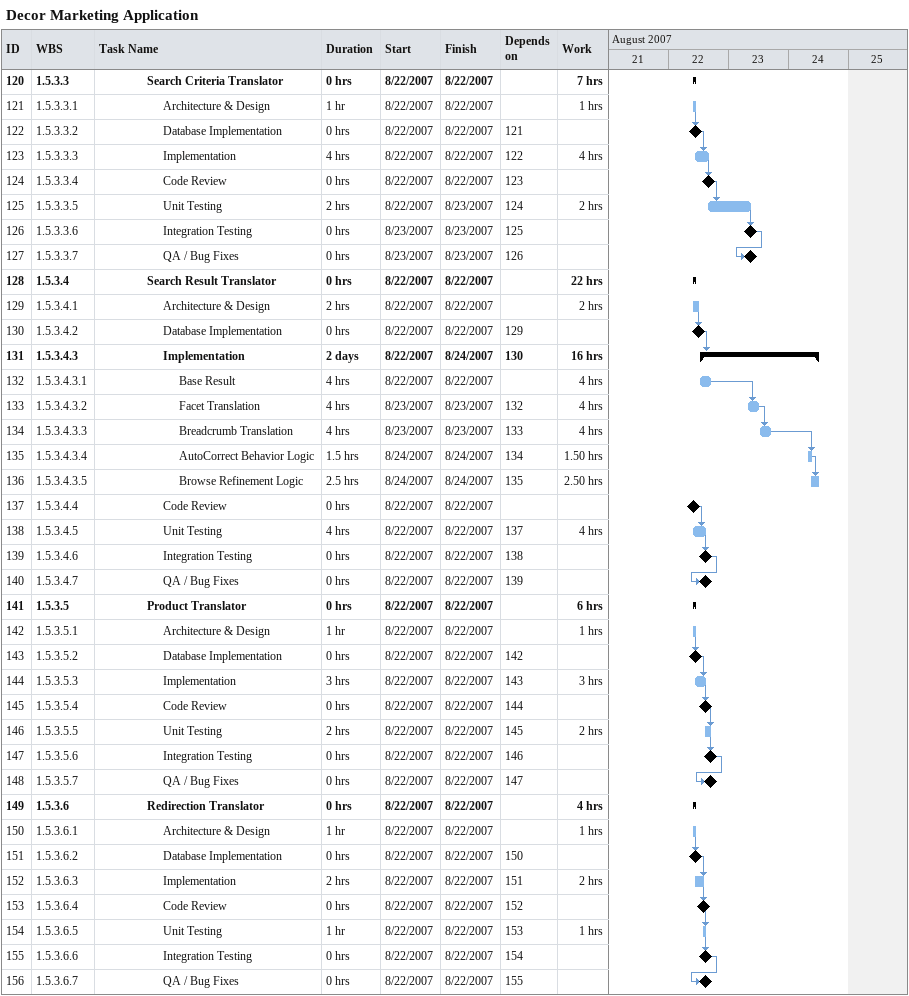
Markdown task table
Decor Marketing Application

| ID | WBS | Task | Duration | Start | Finish | Predecessors | Work (h) |
|---|---|---|---|---|---|---|---|
| 120 | 1.5.3.3 | **Search Criteria Translator** | 0h | 2007-08-22 | 2007-08-22 |  | 7 |
| 121 | 1.5.3.3.1 | Architecture & Design | 1h | 2007-08-22 | 2007-08-22 |  | 1 |
| 122 | 1.5.3.3.2 | Database Implementation | 0h | 2007-08-22 | 2007-08-22 | 121 |  |
| 123 | 1.5.3.3.3 | Implementation | 4h | 2007-08-22 | 2007-08-22 | 122 | 4 |
| 124 | 1.5.3.3.4 | Code Review | 0h | 2007-08-22 | 2007-08-22 | 123 |  |
| 125 | 1.5.3.3.5 | Unit Testing | 2h | 2007-08-22 | 2007-08-23 | 124 | 2 |
| 126 | 1.5.3.3.6 | Integration Testing | 0h | 2007-08-23 | 2007-08-23 | 125 |  |
| 127 | 1.5.3.3.7 | QA / Bug Fixes | 0h | 2007-08-23 | 2007-08-23 | 126 |  |
| 128 | 1.5.3.4 | **Search Result Translator** | 0h | 2007-08-22 | 2007-08-22 |  | 22 |
| 129 | 1.5.3.4.1 | Architecture & Design | 2h | 2007-08-22 | 2007-08-22 |  | 2 |
| 130 | 1.5.3.4.2 | Database Implementation | 0h | 2007-08-22 | 2007-08-22 | 129 |  |
| 131 | 1.5.3.4.3 | **Implementation** | 2d | 2007-08-22 | 2007-08-24 | 130 | 16 |
| 132 | 1.5.3.4.3.1 | Base Result | 4h | 2007-08-22 | 2007-08-22 |  | 4 |
| 133 | 1.5.3.4.3.2 | Facet Translation | 4h | 2007-08-23 | 2007-08-23 | 132 | 4 |
| 134 | 1.5.3.4.3.3 | Breadcrumb Translation | 4h | 2007-08-23 | 2007-08-23 | 133 | 4 |
| 135 | 1.5.3.4.3.4 | AutoCorrect Behavior Logic | 1.5h | 2007-08-24 | 2007-08-24 | 134 | 1.50 |
| 136 | 1.5.3.4.3.5 | Browse Refinement Logic | 2.5h | 2007-08-24 | 2007-08-24 | 135 | 2.50 |
| 137 | 1.5.3.4.4 | Code Review | 0h | 2007-08-22 | 2007-08-22 |  |  |
| 138 | 1.5.3.4.5 | Unit Testing | 4h | 2007-08-22 | 2007-08-22 | 137 | 4 |
| 139 | 1.5.3.4.6 | Integration Testing | 0h | 2007-08-22 | 2007-08-22 | 138 |  |
| 140 | 1.5.3.4.7 | QA / Bug Fixes | 0h | 2007-08-22 | 2007-08-22 | 139 |  |
| 141 | 1.5.3.5 | **Product Translator** | 0h | 2007-08-22 | 2007-08-22 |  | 6 |
| 142 | 1.5.3.5.1 | Architecture & Design | 1h | 2007-08-22 | 2007-08-22 |  | 1 |
| 143 | 1.5.3.5.2 | Database Implementation | 0h | 2007-08-22 | 2007-08-22 | 142 |  |
| 144 | 1.5.3.5.3 | Implementation | 3h | 2007-08-22 | 2007-08-22 | 143 | 3 |
| 145 | 1.5.3.5.4 | Code Review | 0h | 2007-08-22 | 2007-08-22 | 144 |  |
| 146 | 1.5.3.5.5 | Unit Testing | 2h | 2007-08-22 | 2007-08-22 | 145 | 2 |
| 147 | 1.5.3.5.6 | Integration Testing | 0h | 2007-08-22 | 2007-08-22 | 146 |  |
| 148 | 1.5.3.5.7 | QA / Bug Fixes | 0h | 2007-08-22 | 2007-08-22 | 147 |  |
| 149 | 1.5.3.6 | **Redirection Translator** | 0h | 2007-08-22 | 2007-08-22 |  | 4 |
| 150 | 1.5.3.6.1 | Architecture & Design | 1h | 2007-08-22 | 2007-08-22 |  | 1 |
| 151 | 1.5.3.6.2 | Database Implementation | 0h | 2007-08-22 | 2007-08-22 | 150 |  |
| 152 | 1.5.3.6.3 | Implementation | 2h | 2007-08-22 | 2007-08-22 | 151 | 2 |
| 153 | 1.5.3.6.4 | Code Review | 0h | 2007-08-22 | 2007-08-22 | 152 |  |
| 154 | 1.5.3.6.5 | Unit Testing | 1h | 2007-08-22 | 2007-08-22 | 153 | 1 |
| 155 | 1.5.3.6.6 | Integration Testing | 0h | 2007-08-22 | 2007-08-22 | 154 |  |
| 156 | 1.5.3.6.7 | QA / Bug Fixes | 0h | 2007-08-22 | 2007-08-22 | 155 |  |
